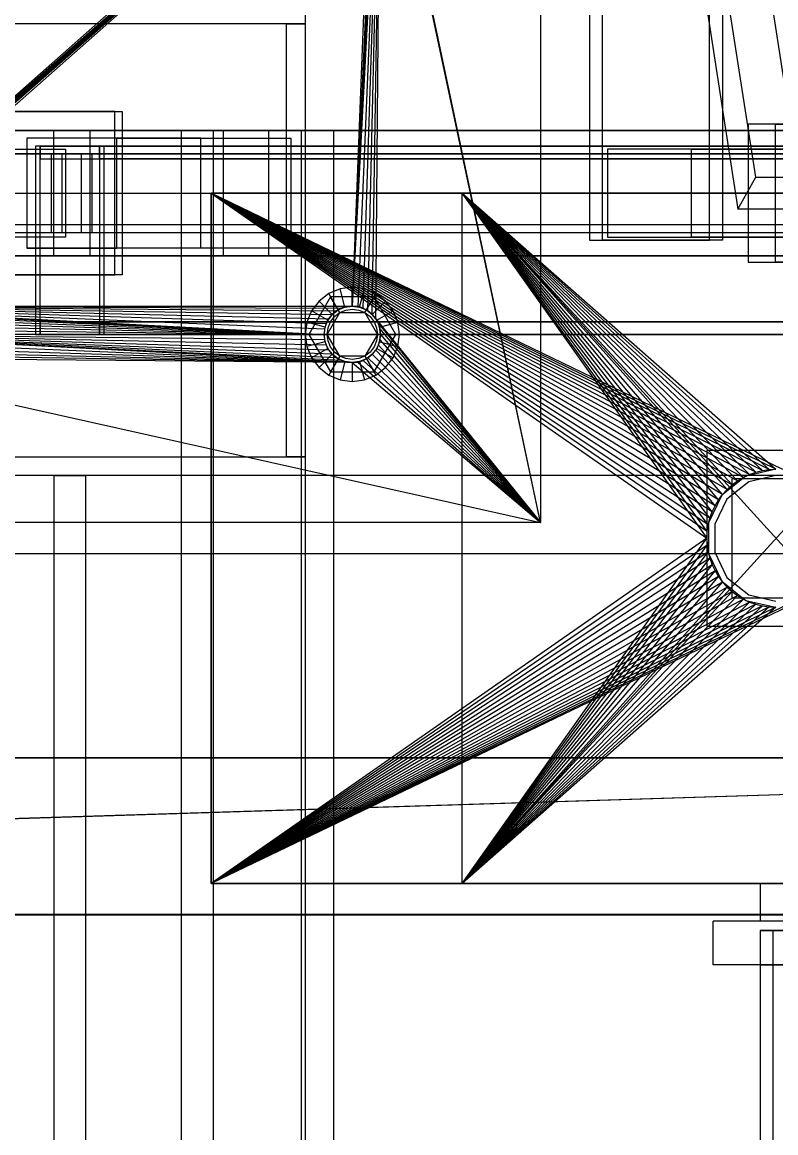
# Model space of a CAD drawing. Header units: millimetres. Extents: x -191664 to 191490, y -197311 to 10263.
# Drawn here: x 24688 to 24928.1, y -17869.5 to -17515.5 of the extents above; entities that cross this region are included whole.
import ezdxf

# ---------------------------------------------------------------- set-up
doc = ezdxf.new("R2010")
doc.units = ezdxf.units.MM
for name, color, linetype, lineweight in [('COTAS_O', 1, 'Continuous', 0), ('COTAS_USUARIO', 1, 'Continuous', 0), ('superior_briquetadora', 7, 'Continuous', 0), ('superior_C02', 7, 'Continuous', 0)]:
    doc.layers.add(name, color=color, linetype=linetype, lineweight=lineweight)
doc.dimstyles.new('PLANTA_100', dxfattribs={"dimtxt": 250, "dimasz": 150, "dimexe": 150, "dimexo": 80, "dimgap": 100, "dimtad": 1, "dimtih": 1, "dimtoh": 1, "dimdec": 1, "dimdsep": 46, "dimcen": 0.09, "dimclrd": 1, "dimclre": 1, "dimclrt": 1, "dimadec": 0, "dimazin": 0, "dimtfac": 1, "dimtdec": 4, "dimtofl": 0, "dimtmove": 0, "dimatfit": 3, "dimfxl": 1, "dimtolj": 1, "dimtzin": 0, "dimarcsym": 0})

# ---------------------------------------------------------------- blocks, each defined once
blk = doc.blocks.new('*D36')
at = {"layer": 'COTAS_O', "color": 1, "lineweight": -2, "transparency": 16777216}
for p, q in [((24708.19, -17510), (25578.19, -17510)), ((25428.19, -19330), (25428.19, -17660)), ((24708.19, -19480), (25578.19, -19480))]:
    blk.add_line(p, q, dxfattribs=at)
at = {"layer": 'COTAS_O', "color": 1, "transparency": 16777216}
for points in [[(25403.19, -17660), (25453.19, -17660), (25428.19, -17510)], [(25403.19, -19330), (25453.19, -19330), (25428.19, -19480)]]:
    blk.add_solid(points, dxfattribs=at)
at = {"layer": 'Defpoints', "color": 0, "transparency": 16777216}
for p in [(24628.19, -17510), (25428.19, -17510), (24628.19, -19480)]:
    blk.add_point(p, dxfattribs=at)
blk = doc.blocks.new('*D102')
at = {"layer": 'COTAS_USUARIO', "color": 1, "lineweight": -2, "transparency": 16777216}
for p, q in [((24128.19, -17650), (24128.19, -17500)), ((25248.19, -17800), (23978.19, -17800)), ((25248.19, -18160), (23978.19, -18160)), ((24128.19, -18310), (24128.19, -18460))]:
    blk.add_line(p, q, dxfattribs=at)
at = {"layer": 'COTAS_USUARIO', "color": 1, "transparency": 16777216}
for points in [[(24103.19, -17650), (24153.19, -17650), (24128.19, -17800)], [(24103.19, -18310), (24153.19, -18310), (24128.19, -18160)]]:
    blk.add_solid(points, dxfattribs=at)
at = {"layer": 'Defpoints', "color": 0, "transparency": 16777216}
for p in [(24128.19, -17800), (25328.19, -17800), (25328.19, -18160)]:
    blk.add_point(p, dxfattribs=at)

msp = doc.modelspace()

# ---------------------------------------------------------------- linework, layer by layer
at = {"layer": 'superior_briquetadora', "color": 252, "true_color": 0x82929a}
for p, q in [((24853.19, -17375), (24853.19, -17675)), ((24853.19, -17675), (24802.01, -17433.24)), ((24802.19, -17435), (24793.19, -17606)), ((24802.01, -17436.76), (24793.19, -17606)), ((24802.19, -17435), (24794.94, -17606.17)), ((24796.63, -17606.69), (24802.19, -17435)), ((24798.19, -17607.52), (24802.19, -17435)), ((24799.55, -17608.64), (24802.19, -17435)), ((24800.67, -17610), (24802.19, -17435)), ((24853.19, -17675), (24802.19, -17435)), ((24799.55, -17441.36), (24606.82, -17608.64)), ((24799.55, -17441.36), (24608.19, -17607.52)), ((24799.55, -17441.36), (24609.74, -17606.69)), ((24799.55, -17441.36), (24611.43, -17606.17)), ((24799.55, -17441.36), (24613.19, -17606)), ((24801.5, -17438.44), (24793.19, -17606)), ((24800.67, -17440), (24793.19, -17606)), ((24799.55, -17441.36), (24793.19, -17606)), ((24798.19, -17442.48), (24606.82, -17608.64)), ((24796.63, -17443.31), (24606.82, -17608.64)), ((24794.94, -17443.83), (24606.82, -17608.64)), ((24793.19, -17444), (24606.82, -17608.64)), ((24613.19, -17606), (24784.19, -17615)), ((24613.19, -17606), (24784.36, -17613.24)), ((24613.19, -17606), (24784.87, -17611.56)), ((24613.19, -17606), (24785.7, -17610)), ((24613.19, -17606), (24786.82, -17608.64)), ((24613.19, -17606), (24788.19, -17607.52)), ((24613.19, -17606), (24789.74, -17606.69)), ((24613.19, -17606), (24791.43, -17606.17)), ((24613.19, -17606), (24793.19, -17606)), ((24614.94, -17606.17), (24784.19, -17615)), ((24616.63, -17606.69), (24784.19, -17615)), ((24618.19, -17607.52), (24784.19, -17615)), ((24788.19, -17607.52), (24786.82, -17608.64)), ((24789.74, -17606.69), (24788.19, -17607.52)), ((24791.43, -17606.17), (24789.74, -17606.69)), ((24793.19, -17606), (24791.43, -17606.17)), ((24794.94, -17606.17), (24793.19, -17606)), ((24796.63, -17606.69), (24794.94, -17606.17)), ((24798.19, -17607.52), (24796.63, -17606.69)), ((24799.55, -17608.64), (24798.19, -17607.52)), ((24619.55, -17608.64), (24784.19, -17615)), ((24620.67, -17610), (24784.19, -17615)), ((24785.7, -17610), (24784.87, -17611.56)), ((24786.82, -17608.64), (24785.7, -17610)), ((24800.67, -17610), (24799.55, -17608.64)), ((24801.5, -17611.56), (24800.67, -17610)), ((24800.67, -17610), (24853.19, -17675)), ((24621.5, -17611.56), (24784.19, -17615)), ((24622.01, -17613.24), (24784.19, -17615)), ((24784.19, -17615), (24622.19, -17615)), ((24784.36, -17616.76), (24622.19, -17615)), ((24784.87, -17618.44), (24622.19, -17615)), ((24785.7, -17620), (24622.19, -17615)), ((24786.82, -17621.36), (24622.19, -17615)), ((24788.19, -17622.48), (24622.19, -17615)), ((24789.74, -17623.31), (24622.19, -17615)), ((24791.43, -17623.83), (24622.19, -17615)), ((24793.19, -17624), (24622.19, -17615)), ((24784.36, -17613.24), (24784.19, -17615)), ((24784.19, -17615), (24784.36, -17616.76)), ((24784.87, -17611.56), (24784.36, -17613.24)), ((24802.01, -17613.24), (24801.5, -17611.56)), ((24801.5, -17611.56), (24853.19, -17675)), ((24802.19, -17615), (24802.01, -17613.24)), ((24802.01, -17613.24), (24853.19, -17675)), ((24802.01, -17616.76), (24802.19, -17615)), ((24802.19, -17615), (24853.19, -17675)), ((24793.19, -17624), (24621.5, -17618.44)), ((24793.19, -17624), (24622.01, -17616.76)), ((24784.36, -17616.76), (24784.87, -17618.44)), ((24784.87, -17618.44), (24785.7, -17620)), ((24800.67, -17620), (24801.5, -17618.44)), ((24801.5, -17618.44), (24802.01, -17616.76)), ((24801.5, -17618.44), (24853.19, -17675)), ((24802.01, -17616.76), (24853.19, -17675)), ((24793.19, -17624), (24619.55, -17621.36)), ((24793.19, -17624), (24620.67, -17620)), ((24785.7, -17620), (24786.82, -17621.36)), ((24786.82, -17621.36), (24788.19, -17622.48)), ((24798.19, -17622.48), (24799.55, -17621.36)), ((24799.55, -17621.36), (24800.67, -17620)), ((24799.55, -17621.36), (24853.19, -17675)), ((24800.67, -17620), (24853.19, -17675)), ((24618.19, -17622.48), (24853.19, -17675)), ((24793.19, -17624), (24618.19, -17622.48)), ((24788.19, -17622.48), (24789.74, -17623.31)), ((24789.74, -17623.31), (24791.43, -17623.83)), ((24791.43, -17623.83), (24793.19, -17624)), ((24793.19, -17624), (24794.94, -17623.83)), ((24793.19, -17624), (24853.19, -17675)), ((24794.94, -17623.83), (24796.63, -17623.31)), ((24794.94, -17623.83), (24853.19, -17675)), ((24796.63, -17623.31), (24798.19, -17622.48)), ((24796.63, -17623.31), (24853.19, -17675)), ((24798.19, -17622.48), (24853.19, -17675)), ((24853.19, -17675), (24553.19, -17675))]:
    msp.add_line(p, q, dxfattribs=at)
at = {"layer": 'superior_briquetadora', "color": 8, "true_color": 0x657a85}
for p, q in [((24778.19, -17510), (24778.19, -17516)), ((24778.19, -17516), (24628.19, -17516)), ((24772.19, -17654), (24772.19, -17516)), ((24772.19, -17516), (24778.19, -17516)), ((24778.19, -17516), (24778.19, -17654)), ((24628.19, -17654), (24778.19, -17654)), ((24778.19, -17654), (24772.19, -17654)), ((24778.19, -17654), (24778.19, -17660)), ((24778.19, -17660), (24628.19, -17660))]:
    msp.add_line(p, q, dxfattribs=at)
at = {"layer": 'superior_briquetadora', "color": 8, "true_color": 0x667b86}
for p, q in [((26742.28, -17555), (24692.28, -17555)), ((24692.28, -17555), (24692.28, -17615)), ((24693.73, -17555), (24692.28, -17555)), ((24693.73, -17615), (24693.73, -17555)), ((24693.73, -17555), (26743.73, -17555)), ((24693.73, -17555), (24693.73, -17559)), ((24712.64, -17555), (24693.73, -17555)), ((26762.64, -17555), (24712.64, -17555)), ((24712.64, -17555), (24712.64, -17615)), ((24714.09, -17555), (24712.64, -17555)), ((24712.64, -17559), (24712.64, -17555)), ((24714.09, -17615), (24714.09, -17555)), ((24714.09, -17555), (26764.09, -17555)), ((24693.73, -17559), (26743.73, -17559)), ((24693.73, -17559), (24712.64, -17559)), ((26762.64, -17559), (24712.64, -17559)), ((26743.73, -17611), (24693.73, -17611)), ((24693.73, -17611), (24693.73, -17615)), ((24712.64, -17611), (24693.73, -17611)), ((24712.64, -17615), (24712.64, -17611)), ((24712.64, -17611), (26762.64, -17611)), ((24692.28, -17615), (26742.28, -17615)), ((24692.28, -17615), (24693.73, -17615)), ((26743.73, -17615), (24693.73, -17615)), ((24693.73, -17615), (24712.64, -17615)), ((24712.64, -17615), (26762.64, -17615)), ((24712.64, -17615), (24714.09, -17615)), ((26764.09, -17615), (24714.09, -17615))]:
    msp.add_line(p, q, dxfattribs=at)
at = {"layer": 'superior_briquetadora', "color": 251, "true_color": 0x53616b}
for p, q in [((24628.19, -17570), (26828.19, -17570)), ((24628.19, -17570), (24778.19, -17570)), ((24778.19, -17570), (24778.19, -17685)), ((24628.19, -17580), (26828.19, -17580)), ((26828.19, -17590), (24628.19, -17590)), ((26828.19, -17660), (24628.19, -17660)), ((24698.19, -19330), (24698.19, -17660)), ((24698.19, -17660), (24708.19, -17660)), ((24708.19, -17660), (24708.19, -19330)), ((24778.19, -17660), (24778.19, -19330)), ((26828.19, -17685), (24628.19, -17685)), ((24778.19, -17685), (24628.19, -17685))]:
    msp.add_line(p, q, dxfattribs=at)
at = {"layer": 'superior_briquetadora', "color": 9, "true_color": 0xb9c3c2}
for p, q in [((24748.19, -17570), (24828.19, -17570)), ((24757.6, -17570), (24748.19, -17570)), ((24748.19, -17570), (25028.19, -17570)), ((24748.19, -17570), (25228.19, -17570)), ((24748.19, -17790), (24748.19, -17570)), ((24748.19, -17570), (24748.19, -17583.45)), ((24748.19, -17570), (24906.19, -17680)), ((24906.29, -17677.84), (24748.19, -17570)), ((24906.61, -17675.71), (24748.19, -17570)), ((24907.13, -17673.61), (24748.19, -17570)), ((24907.86, -17671.58), (24748.19, -17570)), ((24908.78, -17669.63), (24748.19, -17570)), ((24909.89, -17667.78), (24748.19, -17570)), ((24911.18, -17666.04), (24748.19, -17570)), ((24912.63, -17664.44), (24748.19, -17570)), ((24914.23, -17662.99), (24748.19, -17570)), ((24915.96, -17661.71), (24748.19, -17570)), ((24917.82, -17660.6), (24748.19, -17570)), ((24919.77, -17659.67), (24748.19, -17570)), ((24921.8, -17658.95), (24748.19, -17570)), ((24923.89, -17658.42), (24748.19, -17570)), ((24926.03, -17658.11), (24748.19, -17570)), ((24928.19, -17658), (24748.19, -17570)), ((24930.34, -17658.11), (24748.19, -17570)), ((24748.19, -17570), (26708.19, -17570)), ((24758.58, -17570), (24757.6, -17570)), ((24757.6, -17570), (24828.19, -17570)), ((24765.09, -17570), (24758.58, -17570)), ((24758.58, -17570), (24828.19, -17570)), ((24828.19, -17570), (24765.09, -17570)), ((24807.36, -17570), (24765.09, -17570)), ((25028.19, -17570), (24807.36, -17570)), ((24832.19, -17570), (24807.36, -17570)), ((24828.19, -17790), (24828.19, -17570)), ((24828.19, -17570), (25028.19, -17570)), ((24828.19, -17570), (24906.19, -17680)), ((24828.19, -17570), (24917.82, -17660.6)), ((24915.96, -17661.71), (24828.19, -17570)), ((24914.23, -17662.99), (24828.19, -17570)), ((24912.63, -17664.44), (24828.19, -17570)), ((24911.18, -17666.04), (24828.19, -17570)), ((24909.89, -17667.78), (24828.19, -17570)), ((24908.78, -17669.63), (24828.19, -17570)), ((24907.86, -17671.58), (24828.19, -17570)), ((24907.13, -17673.61), (24828.19, -17570)), ((24906.61, -17675.71), (24828.19, -17570)), ((24906.29, -17677.84), (24828.19, -17570)), ((24828.19, -17570), (24919.77, -17659.67)), ((24828.19, -17570), (24921.8, -17658.95)), ((24828.19, -17570), (24923.89, -17658.42)), ((24828.19, -17570), (24926.03, -17658.11)), ((24828.19, -17570), (24928.19, -17658)), ((24828.19, -17790), (25028.19, -17570)), ((24828.19, -17570), (25028.19, -17790)), ((25108.19, -17570), (24832.19, -17570)), ((25121.52, -17570), (24832.19, -17570)), ((24748.19, -17583.45), (24748.19, -17790)), ((24950.19, -17652), (24906.19, -17652)), ((24906.19, -17652), (24906.19, -17708)), ((24918.64, -17660.18), (24910.99, -17666.28)), ((24914.19, -17661), (24914.19, -17699)), ((24942.19, -17661), (24914.19, -17661)), ((24915.96, -17661.71), (24917.82, -17660.6)), ((24917.82, -17660.6), (24919.77, -17659.67)), ((24928.19, -17658), (24918.64, -17660.18)), ((24928.19, -17660), (24919.51, -17661.98)), ((24919.77, -17659.67), (24921.8, -17658.95)), ((24921.8, -17658.95), (24923.89, -17658.42)), ((24923.89, -17658.42), (24926.03, -17658.11)), ((24926.03, -17658.11), (24928.19, -17658)), ((24911.18, -17666.04), (24912.63, -17664.44)), ((24919.51, -17661.98), (24912.55, -17667.53)), ((24912.63, -17664.44), (24914.23, -17662.99)), ((24914.23, -17662.99), (24915.96, -17661.71)), ((24910.99, -17666.28), (24906.74, -17675.1)), ((24912.55, -17667.53), (24908.69, -17675.55)), ((24908.78, -17669.63), (24909.89, -17667.78)), ((24909.89, -17667.78), (24911.18, -17666.04)), ((24907.13, -17673.61), (24907.86, -17671.58)), ((24907.86, -17671.58), (24908.78, -17669.63)), ((24906.61, -17675.71), (24907.13, -17673.61)), ((24906.74, -17675.1), (24906.74, -17684.9)), ((24906.19, -17680), (24906.29, -17677.84)), ((24906.29, -17677.84), (24906.61, -17675.71)), ((24908.69, -17675.55), (24908.69, -17684.45)), ((24906.19, -17680), (24748.19, -17790)), ((24906.29, -17682.16), (24748.19, -17790)), ((24828.19, -17790), (24906.19, -17680)), ((24828.19, -17790), (24906.29, -17682.16)), ((24906.19, -17680), (24906.29, -17682.16)), ((24906.29, -17682.16), (24906.61, -17684.29)), ((24906.61, -17684.29), (24748.19, -17790)), ((24828.19, -17790), (24906.61, -17684.29)), ((24906.61, -17684.29), (24907.13, -17686.39)), ((24906.74, -17684.9), (24910.99, -17693.72)), ((24908.69, -17684.45), (24912.55, -17692.47)), ((24907.13, -17686.39), (24748.19, -17790)), ((24907.86, -17688.42), (24748.19, -17790)), ((24828.19, -17790), (24907.13, -17686.39)), ((24828.19, -17790), (24907.86, -17688.42)), ((24907.13, -17686.39), (24907.86, -17688.42)), ((24907.86, -17688.42), (24908.78, -17690.37)), ((24908.78, -17690.37), (24748.19, -17790)), ((24909.89, -17692.22), (24748.19, -17790)), ((24828.19, -17790), (24908.78, -17690.37)), ((24828.19, -17790), (24909.89, -17692.22)), ((24908.78, -17690.37), (24909.89, -17692.22)), ((24909.89, -17692.22), (24911.18, -17693.96)), ((24912.55, -17692.47), (24919.51, -17698.02)), ((24911.18, -17693.96), (24748.19, -17790)), ((24912.63, -17695.56), (24748.19, -17790)), ((24828.19, -17790), (24911.18, -17693.96)), ((24828.19, -17790), (24912.63, -17695.56)), ((24910.99, -17693.72), (24918.64, -17699.82)), ((24911.18, -17693.96), (24912.63, -17695.56)), ((24912.63, -17695.56), (24914.23, -17697.01)), ((24914.23, -17697.01), (24748.19, -17790)), ((24915.96, -17698.29), (24748.19, -17790)), ((24917.82, -17699.4), (24748.19, -17790)), ((24914.23, -17697.01), (24828.19, -17790)), ((24915.96, -17698.29), (24828.19, -17790)), ((24917.82, -17699.4), (24828.19, -17790)), ((24914.19, -17699), (24942.19, -17699)), ((24914.23, -17697.01), (24915.96, -17698.29)), ((24915.96, -17698.29), (24917.82, -17699.4)), ((24917.82, -17699.4), (24919.77, -17700.33)), ((24918.64, -17699.82), (24928.19, -17702)), ((24919.51, -17698.02), (24928.19, -17700)), ((24919.77, -17700.33), (24748.19, -17790)), ((24921.8, -17701.05), (24748.19, -17790)), ((24932.48, -17701.58), (24748.19, -17790)), ((24923.89, -17701.58), (24748.19, -17790)), ((24930.34, -17701.89), (24748.19, -17790)), ((24926.03, -17701.89), (24748.19, -17790)), ((24928.19, -17702), (24748.19, -17790)), ((24919.77, -17700.33), (24828.19, -17790)), ((24921.8, -17701.05), (24828.19, -17790)), ((24923.89, -17701.58), (24828.19, -17790)), ((24926.03, -17701.89), (24828.19, -17790)), ((24928.19, -17702), (24828.19, -17790)), ((24919.77, -17700.33), (24921.8, -17701.05)), ((24921.8, -17701.05), (24923.89, -17701.58)), ((24923.89, -17701.58), (24926.03, -17701.89)), ((24926.03, -17701.89), (24928.19, -17702)), ((24906.19, -17708), (24950.19, -17708)), ((24748.19, -17790), (25028.19, -17790)), ((25228.19, -17790), (24748.19, -17790)), ((24748.19, -17790), (24828.19, -17790)), ((24748.19, -17790), (24757.6, -17790)), ((26708.19, -17790), (24748.19, -17790)), ((24828.19, -17790), (24757.6, -17790)), ((24757.6, -17790), (24758.58, -17790)), ((24828.19, -17790), (24758.58, -17790)), ((24758.58, -17790), (24765.09, -17790)), ((24828.19, -17790), (24765.09, -17790)), ((24765.09, -17790), (24807.36, -17790)), ((25028.19, -17790), (24807.36, -17790)), ((24807.36, -17790), (24832.19, -17790)), ((25028.19, -17790), (24828.19, -17790)), ((24832.19, -17790), (25108.19, -17790)), ((24832.19, -17790), (26334.85, -17790)), ((24923.19, -17790), (24925.66, -17790)), ((24923.19, -17790), (24923.19, -17802)), ((24925.66, -17790), (24932.6, -17790)), ((24908.19, -17816), (24908.19, -17802)), ((24988.19, -17802), (24908.19, -17802)), ((24925.66, -17802), (24923.19, -17802)), ((24932.6, -17802), (24925.66, -17802)), ((24923.19, -17805), (24923.19, -18195)), ((24927.19, -17805), (24923.19, -17805)), ((24923.19, -17805), (25013.19, -17805)), ((24927.19, -17805), (24927.19, -18195)), ((25017.19, -17805), (24927.19, -17805)), ((24988.19, -17816), (24908.19, -17816)), ((24923.19, -17816), (24925.66, -17816)), ((24923.19, -17816), (24923.19, -18194)), ((24925.66, -17816), (24932.6, -17816))]:
    msp.add_line(p, q, dxfattribs=at)
at = {"layer": 'superior_briquetadora', "color": 252, "true_color": 0x8ba19a}
for p, q in [((24789.3, -17600.51), (24785.69, -17602.01)), ((24793.19, -17600), (24789.3, -17600.51)), ((24790.86, -17606.31), (24789.3, -17600.51)), ((24797.07, -17600.51), (24793.19, -17600)), ((24793.19, -17606), (24793.19, -17600)), ((24795.52, -17606.31), (24797.07, -17600.51)), ((24800.69, -17602.01), (24797.07, -17600.51)), ((24786.26, -17603.01), (24779.34, -17615)), ((24782.58, -17604.39), (24780.2, -17607.5)), ((24785.69, -17602.01), (24782.58, -17604.39)), ((24786.82, -17608.64), (24782.58, -17604.39)), ((24788.69, -17607.21), (24785.69, -17602.01)), ((24800.11, -17603.01), (24786.26, -17603.01)), ((24789.19, -17608.07), (24786.26, -17603.01)), ((24797.19, -17608.07), (24800.11, -17603.01)), ((24797.69, -17607.21), (24800.69, -17602.01)), ((24799.55, -17608.64), (24803.79, -17604.39)), ((24807.04, -17615), (24800.11, -17603.01)), ((24803.79, -17604.39), (24800.69, -17602.01)), ((24806.18, -17607.5), (24803.79, -17604.39)), ((24780.2, -17607.5), (24778.7, -17611.12)), ((24785.39, -17610.5), (24780.2, -17607.5)), ((24786.82, -17608.64), (24788.69, -17607.21)), ((24788.69, -17607.21), (24790.86, -17606.31)), ((24790.86, -17606.31), (24793.19, -17606)), ((24793.19, -17606), (24795.52, -17606.31)), ((24795.52, -17606.31), (24797.69, -17607.21)), ((24797.69, -17607.21), (24799.55, -17608.64)), ((24800.98, -17610.5), (24806.18, -17607.5)), ((24807.68, -17611.12), (24806.18, -17607.5)), ((24778.7, -17611.12), (24778.19, -17615)), ((24784.49, -17612.67), (24778.7, -17611.12)), ((24784.49, -17612.67), (24785.39, -17610.5)), ((24785.19, -17615), (24789.19, -17608.07)), ((24785.39, -17610.5), (24786.82, -17608.64)), ((24789.19, -17608.07), (24797.19, -17608.07)), ((24797.19, -17608.07), (24801.19, -17615)), ((24799.55, -17608.64), (24800.98, -17610.5)), ((24800.98, -17610.5), (24801.88, -17612.67)), ((24801.88, -17612.67), (24807.68, -17611.12)), ((24808.19, -17615), (24807.68, -17611.12)), ((24784.19, -17615), (24778.19, -17615)), ((24778.19, -17615), (24778.7, -17618.88)), ((24785.19, -17615), (24779.34, -17615)), ((24779.34, -17615), (24786.26, -17626.99)), ((24784.19, -17615), (24784.49, -17612.67)), ((24784.49, -17617.33), (24784.19, -17615)), ((24789.19, -17621.93), (24785.19, -17615)), ((24801.19, -17615), (24797.19, -17621.93)), ((24800.11, -17626.99), (24807.04, -17615)), ((24807.04, -17615), (24801.19, -17615)), ((24801.88, -17612.67), (24802.19, -17615)), ((24802.19, -17615), (24801.88, -17617.33)), ((24808.19, -17615), (24802.19, -17615)), ((24807.68, -17618.88), (24808.19, -17615)), ((24784.49, -17617.33), (24778.7, -17618.88)), ((24785.39, -17619.5), (24784.49, -17617.33)), ((24801.88, -17617.33), (24800.98, -17619.5)), ((24801.88, -17617.33), (24807.68, -17618.88)), ((24778.7, -17618.88), (24780.2, -17622.5)), ((24785.39, -17619.5), (24780.2, -17622.5)), ((24786.82, -17621.36), (24782.58, -17625.61)), ((24786.82, -17621.36), (24785.39, -17619.5)), ((24789.19, -17621.93), (24786.26, -17626.99)), ((24788.69, -17622.79), (24786.82, -17621.36)), ((24797.19, -17621.93), (24789.19, -17621.93)), ((24797.19, -17621.93), (24800.11, -17626.99)), ((24799.55, -17621.36), (24797.69, -17622.79)), ((24800.98, -17619.5), (24799.55, -17621.36)), ((24799.55, -17621.36), (24803.79, -17625.61)), ((24800.98, -17619.5), (24806.18, -17622.5)), ((24806.18, -17622.5), (24807.68, -17618.88)), ((24780.2, -17622.5), (24782.58, -17625.61)), ((24782.58, -17625.61), (24785.69, -17627.99)), ((24788.69, -17622.79), (24785.69, -17627.99)), ((24790.86, -17623.69), (24788.69, -17622.79)), ((24790.86, -17623.69), (24789.3, -17629.49)), ((24793.19, -17624), (24790.86, -17623.69)), ((24795.52, -17623.69), (24793.19, -17624)), ((24793.19, -17624), (24793.19, -17630)), ((24797.69, -17622.79), (24795.52, -17623.69)), ((24795.52, -17623.69), (24797.07, -17629.49)), ((24797.69, -17622.79), (24800.69, -17627.99)), ((24800.69, -17627.99), (24803.79, -17625.61)), ((24803.79, -17625.61), (24806.18, -17622.5)), ((24785.69, -17627.99), (24789.3, -17629.49)), ((24786.26, -17626.99), (24800.11, -17626.99)), ((24797.07, -17629.49), (24800.69, -17627.99)), ((24789.3, -17629.49), (24793.19, -17630)), ((24793.19, -17630), (24797.07, -17629.49))]:
    msp.add_line(p, q, dxfattribs=at)
at = {"layer": 'superior_briquetadora', "color": 9, "true_color": 0xaeb9be}
for p, q in [((24789.19, -17608.07), (24791.12, -17607.27)), ((24791.12, -17607.27), (24793.19, -17607)), ((24793.19, -17607), (24795.26, -17607.27)), ((24795.26, -17607.27), (24797.19, -17608.07)), ((24785.46, -17612.93), (24786.26, -17611)), ((24786.26, -17611), (24787.53, -17609.34)), ((24787.53, -17609.34), (24789.19, -17608.07)), ((24797.19, -17608.07), (24798.84, -17609.34)), ((24798.84, -17609.34), (24800.11, -17611)), ((24800.11, -17611), (24800.91, -17612.93)), ((24785.19, -17615), (24785.46, -17612.93)), ((24785.46, -17617.07), (24785.19, -17615)), ((24800.91, -17612.93), (24801.19, -17615)), ((24801.19, -17615), (24800.91, -17617.07)), ((24786.26, -17619), (24785.46, -17617.07)), ((24800.91, -17617.07), (24800.11, -17619)), ((24787.53, -17620.66), (24786.26, -17619)), ((24789.19, -17621.93), (24787.53, -17620.66)), ((24791.12, -17622.73), (24789.19, -17621.93)), ((24797.19, -17621.93), (24795.26, -17622.73)), ((24798.84, -17620.66), (24797.19, -17621.93)), ((24800.11, -17619), (24798.84, -17620.66)), ((24793.19, -17623), (24791.12, -17622.73)), ((24795.26, -17622.73), (24793.19, -17623))]:
    msp.add_line(p, q, dxfattribs=at)
at = {"layer": 'superior_C02', "color": 139, "true_color": 0x354b57}
for p, q in [((24868.8, -17240), (24868.8, -17585)), ((24872.89, -17585), (24872.89, -17240)), ((24907.05, -17585), (24907.05, -17240)), ((24911.14, -17240), (24911.14, -17585)), ((24921.75, -17564.86), (24883.17, -17314.86)), ((24877.48, -17325.14), (24916.06, -17575.14)), ((24937.1, -17575.14), (24898.52, -17325.14)), ((24717.49, -17544), (24656.29, -17544)), ((24658.63, -17544), (24719.83, -17544)), ((24717.49, -17596), (24717.49, -17544)), ((24717.49, -17544), (24719.83, -17544)), ((24719.83, -17544), (24719.83, -17596)), ((24697.92, -17550), (23550.31, -17550)), ((23562, -17550), (24709.61, -17550)), ((24751.99, -17550), (23604.38, -17550)), ((23618.99, -17550), (24766.6, -17550)), ((24697.92, -17550), (24697.92, -17590)), ((24709.61, -17550), (24697.92, -17550)), ((25023.07, -17550), (24697.92, -17550)), ((24709.61, -17590), (24709.61, -17550)), ((24709.61, -17550), (25034.76, -17550)), ((24776.96, -17550), (24738.7, -17550)), ((24738.7, -17550), (24738.7, -18450)), ((24748.93, -17550), (24738.7, -17550)), ((24748.93, -18450), (24748.93, -17550)), ((24748.93, -17550), (24787.19, -17550)), ((24751.99, -17550), (24751.99, -17590)), ((24766.6, -17550), (24751.99, -17550)), ((25077.14, -17550), (24751.99, -17550)), ((24766.6, -17590), (24766.6, -17550)), ((24766.6, -17550), (25091.75, -17550)), ((24776.96, -18450), (24776.96, -17550)), ((24776.96, -17550), (24787.19, -17550)), ((24787.19, -17550), (24787.19, -18450)), ((24986.28, -17548), (24919.34, -17548)), ((24919.34, -17548), (24919.34, -17592)), ((24928.1, -17548), (24919.34, -17548)), ((24928.1, -17592), (24928.1, -17548)), ((24928.1, -17548), (24995.05, -17548)), ((24718.11, -17552.5), (24689.42, -17552.5)), ((24689.42, -17552.5), (24689.42, -17587.5)), ((24744.95, -17552.5), (24689.42, -17552.5)), ((24718.11, -17587.5), (24718.11, -17552.5)), ((24718.11, -17552.5), (24773.64, -17552.5)), ((24744.95, -17587.5), (24744.95, -17552.5)), ((24744.95, -17552.5), (24773.64, -17552.5)), ((24773.64, -17552.5), (24773.64, -17587.5)), ((24697.19, -17557.5), (23605.11, -17557.5)), ((23618.26, -17557.5), (24710.33, -17557.5)), ((24673.13, -17556), (24701.82, -17556)), ((24676.04, -17556), (24701.82, -17556)), ((24697.19, -17557.5), (24697.19, -17582.5)), ((24710.33, -17557.5), (24697.19, -17557.5)), ((24706.93, -17557.5), (24700.59, -17557.5)), ((24700.59, -17557.5), (24700.59, -17582.5)), ((24700.59, -17557.5), (25081.28, -17557.5)), ((24701.82, -17556), (24701.82, -17584)), ((24706.93, -17582.5), (24706.93, -17557.5)), ((25087.62, -17557.5), (24706.93, -17557.5)), ((24710.33, -17582.5), (24710.33, -17557.5)), ((24901.31, -17556), (24874.54, -17556)), ((24874.54, -17556), (24874.54, -17584)), ((24940.29, -17556), (24874.54, -17556)), ((24901.31, -17584), (24901.31, -17556)), ((24901.31, -17556), (24967.07, -17556)), ((24916.06, -17575.14), (24921.75, -17564.86)), ((24921.75, -17564.86), (24942.79, -17564.86)), ((24937.1, -17575.14), (24916.06, -17575.14)), ((23605.11, -17582.5), (24697.19, -17582.5)), ((23618.26, -17582.5), (24710.33, -17582.5)), ((24697.19, -17582.5), (24710.33, -17582.5)), ((24700.59, -17582.5), (24706.93, -17582.5)), ((24700.59, -17582.5), (25081.28, -17582.5)), ((24706.93, -17582.5), (25087.62, -17582.5)), ((24701.82, -17584), (24673.13, -17584)), ((24701.82, -17584), (24676.04, -17584)), ((24868.8, -17585), (24907.05, -17585)), ((24868.8, -17585), (24872.89, -17585)), ((24911.14, -17585), (24872.89, -17585)), ((24874.54, -17584), (24901.31, -17584)), ((24874.54, -17584), (24940.29, -17584)), ((24967.07, -17584), (24901.31, -17584)), ((24911.14, -17585), (24907.05, -17585)), ((23550.31, -17590), (24697.92, -17590)), ((23562, -17590), (24709.61, -17590)), ((23604.38, -17590), (24751.99, -17590)), ((23618.99, -17590), (24766.6, -17590)), ((24689.42, -17587.5), (24718.11, -17587.5)), ((24744.95, -17587.5), (24689.42, -17587.5)), ((24697.92, -17590), (24709.61, -17590)), ((24697.92, -17590), (25023.07, -17590)), ((24709.61, -17590), (25034.76, -17590)), ((24773.64, -17587.5), (24718.11, -17587.5)), ((24773.64, -17587.5), (24744.95, -17587.5)), ((24751.99, -17590), (24766.6, -17590)), ((24751.99, -17590), (25077.14, -17590)), ((24766.6, -17590), (25091.75, -17590)), ((24919.34, -17592), (24986.28, -17592)), ((24919.34, -17592), (24928.1, -17592)), ((24995.05, -17592), (24928.1, -17592)), ((24656.29, -17596), (24717.49, -17596)), ((24719.83, -17596), (24658.63, -17596)), ((24719.83, -17596), (24717.49, -17596))]:
    msp.add_line(p, q, dxfattribs=at)
at = {"layer": 'superior_C02', "color": 251, "true_color": 0x586d65}
for p, q in [((16335.43, -17750), (25411.09, -17750)), ((25412.56, -17750), (16336.9, -17750))]:
    msp.add_line(p, q, dxfattribs=at)
at = {"layer": 'superior_C02', "color": 139, "true_color": 0x345e4e}
for p, q in [((24609.26, -17771.7), (25304.13, -17750)), ((25305.87, -17750), (24611.01, -17771.7))]:
    msp.add_line(p, q, dxfattribs=at)

# ---------------------------------------------------------------- dimensions: what is measured, and where the dimension line sits
at = {"layer": 'COTAS_O'}
dim = msp.add_aligned_dim(p1=(24628.19, -19480), p2=(24628.19, -17510), distance=-800, text='<> O', dimstyle='PLANTA_100', dxfattribs=at)
dim.commit()
dim.dimension.update_dxf_attribs({"geometry": '*D36', "text_midpoint": (25428.19, -18495)})
at = {"layer": 'COTAS_USUARIO'}
dim = msp.add_aligned_dim(p1=(25328.19, -18160), p2=(25328.19, -17800), distance=1200, dimstyle='PLANTA_100', dxfattribs=at)
dim.commit()
dim.dimension.update_dxf_attribs({"geometry": '*D102', "text_midpoint": (24128.19, -17980)})

doc.saveas('drawing.dxf')
